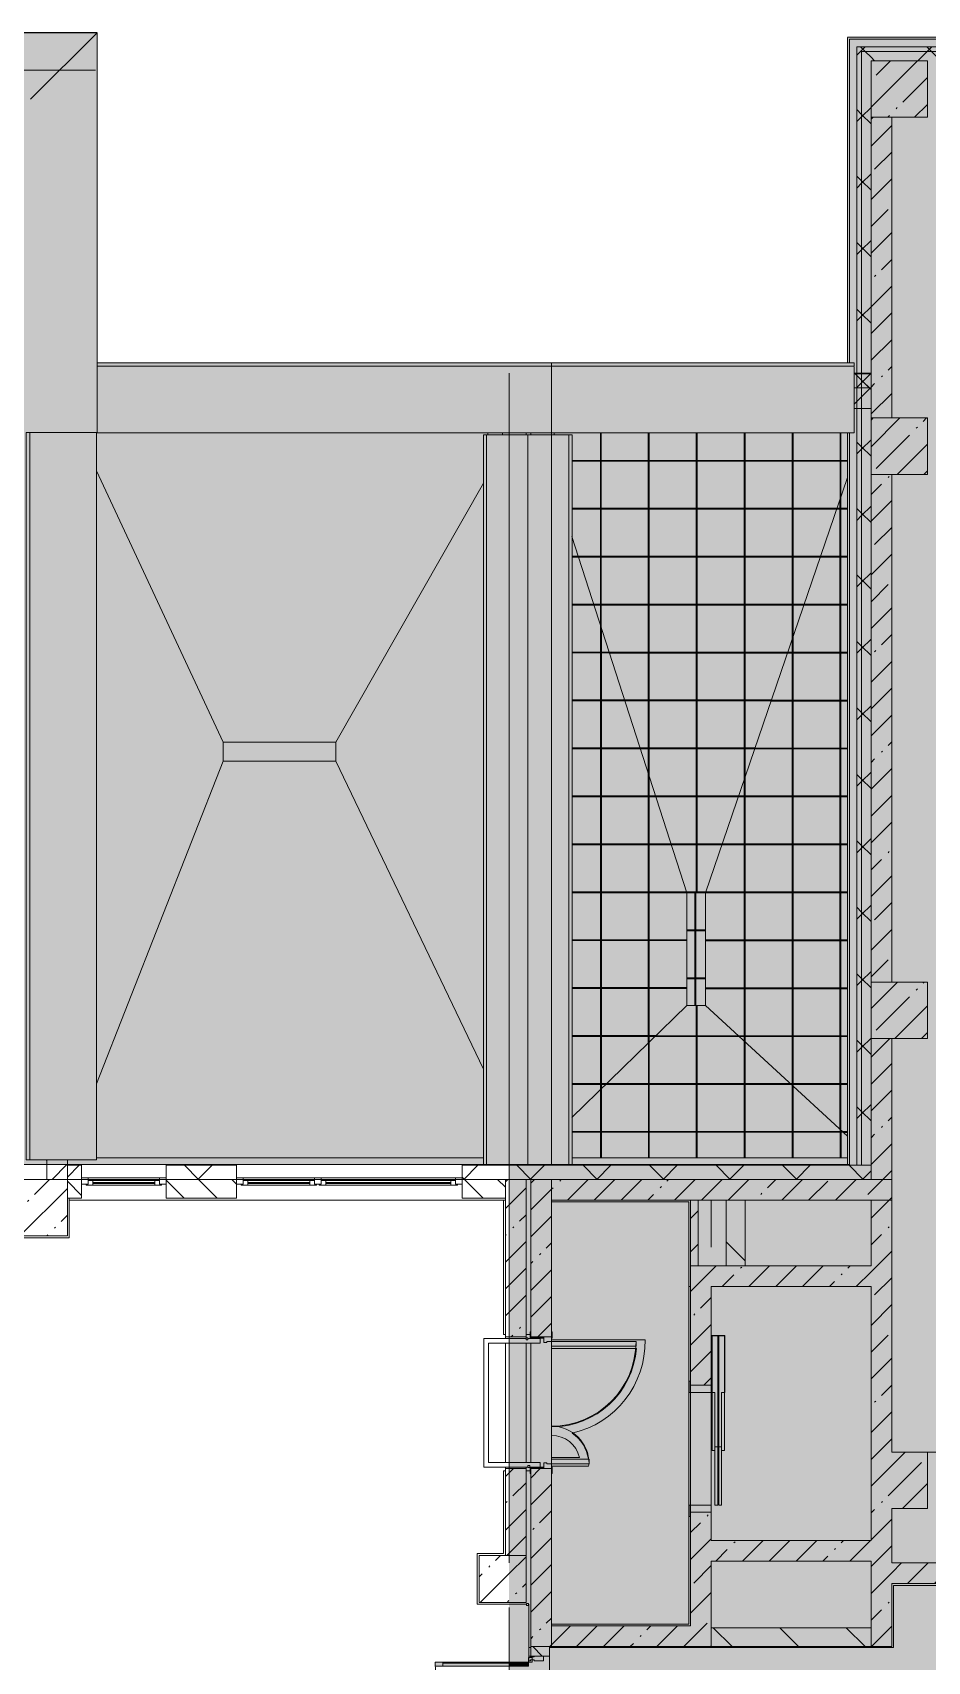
# Model space of a CAD drawing. Header units: millimetres. Extents: x 35355 to 234366, y -8553 to 29000.
# Drawn here: x 140596 to 150116, y 10073 to 27400 of the extents above; entities that cross this region are included whole.
import ezdxf

# ---------------------------------------------------------------- set-up
doc = ezdxf.new("R2010")
doc.units = ezdxf.units.MM
doc.linetypes.add('200_ШТРИХ__ш1_п0_6_', pattern=[800, 500, -300])
doc.linetypes.add('Осевая', pattern=[3175, 635, -476.25, 1587.5, -476.25])
for name, color, linetype, lineweight in [('A-DETL-1', 7, 'Continuous', 5), ('A-DETL-MBND-1', 7, '200_ШТРИХ__ш1_п0_6_', 9), ('A-GENM', 7, 'Continuous', 5), ('A-GLAZ-2', 7, 'Continuous', 5), ('A-ROOF-PATT', 7, 'Continuous', 5), ('A-WALL', 7, 'Continuous', 9), ('A-WALL-2', 7, 'Continuous', 5), ('I-WALL-3', 7, 'Continuous', 5), ('S-COLS-1', 7, 'Continuous', 5), ('Оси', 7, 'Continuous', 9), ('Оси-2', 7, 'Осевая', 9)]:
    doc.layers.add(name, color=color, linetype=linetype, lineweight=lineweight)
doc.layers.add('A-DETL-GENF-2', color=7, linetype='Continuous', lineweight=9, true_color=0xc0c0c0, transparency=0.4)
for name, color, linetype, lineweight, true_color in [('A-DETL-GENF-3', 7, 'Continuous', 5, 0xaaaaaa), ('A-DETL-GENF-4', 7, 'Continuous', 5, 0xb7b7b7), ('A-DETL-GENF-5', 7, 'Continuous', 5, 0xe2e2e2), ('A-DOOR-3', 7, 'Continuous', 5, 0xaaaaaa), ('A-DOOR-4', 7, 'Continuous', 5, 0xe2e2e2), ('A-DOOR-5', 7, 'Continuous', 5, 0xb7b7b7), ('A-DOOR-FRAM-4', 7, 'Continuous', 5, 0xe2e2e2), ('A-DOOR-FRAM-6', 7, 'Continuous', 5, 0xb7b7b7), ('A-FLOR-1', 7, 'Continuous', 5, 0xb7b7b7), ('A-FLOR-2', 7, 'Continuous', 5, 0xaaaaaa), ('A-GENM-1', 7, 'Continuous', 5, 0x737373), ('A-GENM-2', 7, 'Continuous', 5, 0xa1a1a1), ('A-GLAZ-CWMG-2', 7, 'Continuous', 5, 0x737373), ('A-ROOF-1', 7, 'Continuous', 5, 0x737373), ('A-WALL-3', 7, 'Continuous', 5, 0x737373), ('A-WALL-4', 7, 'Continuous', 9, 0x737373), ('I-WALL-2', 7, 'Continuous', 5, 0x737373), ('I-WALL-5', 7, 'Continuous', 5, 0xa1a1a1), ('S-COLS-2', 7, 'Continuous', 5, 0x737373)]:
    doc.layers.add(name, color=color, linetype=linetype, lineweight=lineweight, true_color=true_color)
pattern_1 = [(45, (107356.5, 0), (-353.5534, 353.5534), []), (135, (107356.5, 0), (-353.5534, -353.5534), [])]
pattern_2 = [(45, (107356.5, 0), (-285.123, 285.123), []), (45, (107641.6, 0), (-285.123, 285.123), [504.031, -100.806, 16.764, -84.042])]
pattern_3 = [(45, (-38240, -10950), (-285.123, 285.123), []), (45, (-37954.88, -10950), (-285.123, 285.123), [504.031, -100.806, 16.764, -84.042])]
pattern_4 = [(135, (107356.5, 0), (-353.5534, -353.5534), [])]

# ---------------------------------------------------------------- blocks, each defined once
blk = doc.blocks.new('парапет1 - парапет-18629556-3_6_2_птичка')
at = {"layer": 'A-GENM'}
blk.add_line((-2411, 27400), (33928, 27400), dxfattribs=at)
at = {"layer": 'A-GENM-1'}
for p, q in [((33926, 27398), (33219, 26691)), ((33928, 27398), (33928, 23147)), ((33928, 23147), (33920, 23147))]:
    blk.add_line(p, q, dxfattribs=at)
blk = doc.blocks.new('BSC_Колонна _Прямоугольная - 600х600-V73-3_6_2_птичка')
at = {"layer": 'S-COLS-1'}
h = blk.add_hatch(dxfattribs=at)
h.set_pattern_fill('FP_104', color=256, style=0, pattern_type=2)
h.set_pattern_definition([(45, (-42460, -26800), (-285.123, 285.123), []), (45, (-42174.88, -26800), (-285.123, 285.123), [504.031, -100.806, 16.764, -84.042])])
h.paths.add_polyline_path([(300, -300), (300, 300), (-300, 300), (-300, -300)])
at = {"layer": 'S-COLS-2'}
for p, q in [((300, 300), (-300, 300)), ((-300, 300), (-300, -300)), ((300, -300), (300, 300)), ((-300, -300), (300, -300))]:
    blk.add_line(p, q, dxfattribs=at)
blk = doc.blocks.new('BSC_Колонна _Прямоугольная - 600х600-V78-3_6_2_птичка')
at = {"layer": 'S-COLS-1'}
h = blk.add_hatch(dxfattribs=at)
h.set_pattern_fill('FP_110', color=256, style=0, pattern_type=2)
h.set_pattern_definition([(45, (-42460, -17000), (-285.123, 285.123), []), (45, (-42174.88, -17000), (-285.123, 285.123), [504.031, -100.806, 16.764, -84.042])])
h.paths.add_polyline_path([(300, -300), (300, 300), (-300, 300), (-300, -300)])
at = {"layer": 'S-COLS-2'}
for p, q in [((300, 300), (-300, 300)), ((-300, 300), (-300, -300)), ((300, -300), (300, 300)), ((-300, -300), (300, -300))]:
    blk.add_line(p, q, dxfattribs=at)
blk = doc.blocks.new('BSC_Колонна _Прямоугольная - 600х600-V79-3_6_2_птичка')
at = {"layer": 'S-COLS-1'}
h = blk.add_hatch(dxfattribs=at)
h.set_pattern_fill('FP_111', color=256, style=0, pattern_type=2)
h.set_pattern_definition([(45, (-42460, -23000), (-285.123, 285.123), []), (45, (-42174.88, -23000), (-285.123, 285.123), [504.031, -100.806, 16.764, -84.042])])
h.paths.add_polyline_path([(300, -300), (300, 300), (-300, 300), (-300, -300)])
at = {"layer": 'S-COLS-2'}
for p, q in [((300, 300), (-300, 300)), ((-300, 300), (-300, -300)), ((300, -300), (300, 300)), ((-300, -300), (300, -300))]:
    blk.add_line(p, q, dxfattribs=at)
blk = doc.blocks.new('BSC_Колонна _Прямоугольная - 600х600-V94-3_6_2_птичка')
at = {"layer": 'S-COLS-1'}
h = blk.add_hatch(dxfattribs=at)
h.set_pattern_fill('FP_119', color=256, style=0, pattern_type=2)
h.set_pattern_definition([(45, (-33310, -14900), (-285.123, 285.123), []), (45, (-33024.88, -14900), (-285.123, 285.123), [504.031, -100.806, 16.764, -84.042])])
h.paths.add_polyline_path([(-300, -300), (300, -300), (300, 300), (-300, 300), (-300, -207)])
for p, q in [((300, 300), (-300, 300)), ((-300, 300), (-300, -300)), ((300, -300), (300, 300)), ((-300, -300), (300, -300))]:
    blk.add_line(p, q, dxfattribs=at)
blk = doc.blocks.new('110_Дверь_СКБ_2Ст - Д-2 1450x2100h_Лестничная клетка EIS60-31576737-3_6_2_птичка')
at = {"layer": 'A-DOOR-4'}
for points in [[(-587.5, 505.2), (-587.5, 1010), (-637.5, 1010), (-637.5, 110), (-587.5, 110)], [(662.5, 510), (612.5, 510), (612.5, 110), (662.5, 110)], [(712.5, 30), (697.5, 30), (697.5, -110), (712.5, -110)]]:
    blk.add_hatch(color=256, dxfattribs=at).paths.add_polyline_path(points)
h = blk.add_hatch(color=256, dxfattribs=at)
h.paths.add_polyline_path([(712.5, 110), (662.5, 110), (662.5, 60), (652.5, 60), (652.5, 30), (712.5, 30)])
h.paths.add_polyline_path([(-627.5, 30), (-627.5, 60), (-637.5, 60), (-637.5, 110), (-687.5, 110), (-687.5, 30)])
at = {"layer": 'A-DOOR-FRAM-4'}
for points in [[(-672.5, 110), (-672.5, 118), (-742.5, 118), (-742.5, 110), (-698.4, 110)], [(-672.5, 30), (-687.5, 30), (-687.5, -110), (-672.5, -110)], [(767.5, 110), (767.5, 118), (697.5, 118), (697.5, 110)], [(-672.5, -110), (-742.5, -110), (-742.5, -118), (-672.5, -118)], [(767.5, -118), (767.5, -110), (697.5, -110), (697.5, -118)]]:
    blk.add_hatch(color=256, dxfattribs=at).paths.add_polyline_path(points)
at = {"layer": 'A-DOOR-5'}
for p, q in [((-637.5, 1010), (-637.5, 110)), ((-587.5, 1010), (-637.5, 1010)), ((-587.5, 110), (-587.5, 1010)), ((662.5, 510), (612.5, 510)), ((612.5, 510), (612.5, 110)), ((662.5, 110), (662.5, 510)), ((-637.5, 110), (-587.5, 110)), ((612.5, 110), (662.5, 110))]:
    blk.add_line(p, q, dxfattribs=at)
for centre, radius, start, end in [((-637.5, 110), 900, 0, 90), ((662.5, 110), 400, 90, 180)]:
    blk.add_arc(centre, radius, start, end, dxfattribs=at)
at = {"layer": 'A-DOOR-FRAM-6'}
for p, q in [((-672.5, 118), (-742.5, 118)), ((-742.5, 118), (-742.5, 110)), ((-742.5, 110), (-672.5, 110)), ((-637.5, 110), (-687.5, 110)), ((-687.5, 110), (-687.5, 30)), ((-687.5, 30), (-627.5, 30)), ((-672.5, 30), (-687.5, 30)), ((-687.5, 30), (-687.5, -110)), ((-672.5, 110), (-672.5, 118)), ((-672.5, -110), (-672.5, 30)), ((-637.5, 60), (-637.5, 110)), ((-627.5, 60), (-637.5, 60)), ((-627.5, 30), (-627.5, 60)), ((662.5, 60), (652.5, 60)), ((652.5, 60), (652.5, 30)), ((652.5, 30), (712.5, 30)), ((662.5, 110), (662.5, 60)), ((712.5, 110), (662.5, 110)), ((767.5, 118), (697.5, 118)), ((697.5, 118), (697.5, 110)), ((697.5, 110), (767.5, 110)), ((712.5, 30), (697.5, 30)), ((697.5, 30), (697.5, -110)), ((712.5, 30), (712.5, 110)), ((712.5, -110), (712.5, 30)), ((767.5, 110), (767.5, 118)), ((-672.5, -110), (-742.5, -110)), ((-742.5, -110), (-742.5, -118)), ((-742.5, -118), (-672.5, -118)), ((-687.5, -110), (-672.5, -110)), ((-672.5, -118), (-672.5, -110)), ((697.5, -110), (712.5, -110)), ((767.5, -110), (697.5, -110)), ((697.5, -110), (697.5, -118)), ((697.5, -118), (767.5, -118)), ((767.5, -118), (767.5, -110))]:
    blk.add_line(p, q, dxfattribs=at)
blk = doc.blocks.new('Gfhfgtnyfz rhsirf 1 - Gfhfgtnyfz rhsirf 3-21026214-3_6_2_птичка')
at = {"layer": 'A-GENM-1'}
for p, q in [((38057, 23120), (38057, 15358)), ((38057, 23120), (38058, 23120)), ((38058, 23120), (38090, 23120)), ((38090, 23120), (38330, 23120)), ((38090, 23120), (38090, 15358)), ((38780, 23120), (38966, 23120)), ((38966, 23120), (38998, 23120)), ((38966, 15358), (38966, 23120)), ((38998, 23120), (38999, 23120)), ((38999, 15358), (38999, 23120))]:
    blk.add_line(p, q, dxfattribs=at)
at = {"layer": 'A-GENM-2'}
for p, q in [((38330, 23120), (38528, 23120)), ((38528, 23120), (38780, 23120)), ((38528, 15358), (38528, 23120))]:
    blk.add_line(p, q, dxfattribs=at)
blk = doc.blocks.new('парапет6 - парапет-21094616-3_6_2_птичка')
at = {"layer": 'A-GENM-1'}
for p, q in [((33173, 23147), (33173, 15407)), ((33173, 23147), (33174, 23147)), ((33174, 23147), (33211, 23147)), ((33211, 23147), (33920, 23147)), ((33211, 23147), (33211, 15407)), ((33920, 15407), (33920, 23147)), ((33174, 15407), (33173, 15407)), ((33211, 15407), (33174, 15407)), ((33920, 15407), (33211, 15407))]:
    blk.add_line(p, q, dxfattribs=at)
blk = doc.blocks.new('120_Окно_СКБ_1Ст - 120_Окно_СКБ_1Ст 900х2500_h_-20664874-3_6_2_птичка')
at = {"layer": 'A-GLAZ-2'}
for p, q in [((-450, -127), (-450, -57)), ((-450, -57), (-380, -57)), ((450, -57), (-450, -57)), ((-380, -127), (-450, -127)), ((-450, -127), (-400, -127)), ((-380, -127), (-400, -127)), ((-400, -127), (-400, -137)), ((-400, -137), (400, -137)), ((400, -137), (-400, -137)), ((-380, -57), (-380, -127)), ((380, -87), (-380, -87)), ((-380, -87), (-380, -127)), ((-330, -137), (-330, -87)), ((-330, -107), (330, -107)), ((330, -117), (-330, -117)), ((330, -137), (330, -87)), ((380, -127), (380, -57)), ((380, -57), (450, -57)), ((380, -127), (380, -87)), ((450, -127), (380, -127)), ((400, -127), (380, -127)), ((400, -127), (450, -127)), ((400, -137), (400, -127)), ((450, -57), (450, -127))]:
    blk.add_line(p, q, dxfattribs=at)
blk = doc.blocks.new('120_Окно_СКБ_2Ст - 120_Окно_СКБ_2Ст 2400х2500 _мал створка слева_-22817474-3_6_2_птичка')
at = {"layer": 'A-GLAZ-2'}
for p, q in [((-1130, 127), (-1200, 127)), ((-1200, 127), (-1200, 57)), ((-1200, 127), (-1150, 127)), ((-1200, 57), (-1130, 57)), ((1200, 57), (-1200, 57)), ((-1150, 127), (-1150, 137)), ((-1150, 137), (320, 137)), ((320, 137), (-1150, 137)), ((-1130, 127), (-1150, 127)), ((-1130, 57), (-1130, 127)), ((-1130, 87), (-1130, 127)), ((300, 87), (-1130, 87)), ((-1080, 137), (-1080, 87)), ((250, 117), (-1080, 117)), ((-1080, 107), (250, 107)), ((250, 137), (250, 87)), ((370, 127), (300, 127)), ((300, 127), (300, 57)), ((300, 127), (300, 87)), ((320, 127), (300, 127)), ((300, 57), (370, 57)), ((320, 137), (320, 127)), ((320, 127), (350, 127)), ((350, 127), (350, 137)), ((350, 137), (1150, 137)), ((1150, 137), (350, 137)), ((370, 127), (350, 127)), ((370, 57), (370, 127)), ((370, 87), (370, 127)), ((1130, 87), (370, 87)), ((420, 137), (420, 87)), ((1080, 117), (420, 117)), ((420, 107), (1080, 107)), ((1080, 137), (1080, 87)), ((1200, 127), (1130, 127)), ((1130, 127), (1130, 57)), ((1130, 127), (1130, 87)), ((1150, 127), (1130, 127)), ((1130, 57), (1200, 57)), ((1150, 137), (1150, 127)), ((1150, 127), (1200, 127)), ((1200, 57), (1200, 127))]:
    blk.add_line(p, q, dxfattribs=at)
blk = doc.blocks.new('BSC_Колонна _Прямоугольная - 500х500-V179-3_6_2_птичка')
at = {"layer": 'S-COLS-1'}
h = blk.add_hatch(dxfattribs=at)
h.set_pattern_fill('FP_167', color=256, style=0, pattern_type=2)
h.set_pattern_definition(pattern_3)
h.paths.add_polyline_path([(-17, -250), (70, -250), (70, 250), (-250, 250), (-250, -250)])
h = blk.add_hatch(dxfattribs=at)
h.set_pattern_fill('FP_167', color=256, style=0, pattern_type=2)
h.set_pattern_definition(pattern_3)
h.paths.add_polyline_path([(250, -250), (250, 250), (70, 250), (70, -250)])
for p, q in [((70, 250), (-250, 250)), ((-250, 250), (-250, -250)), ((-250, -250), (70, -250))]:
    blk.add_line(p, q, dxfattribs=at)
at = {"layer": 'S-COLS-2'}
for p, q in [((250, 250), (70, 250)), ((250, -250), (250, 250)), ((70, -250), (250, -250))]:
    blk.add_line(p, q, dxfattribs=at)
blk = doc.blocks.new('парапет10 - парапет-22960140-3_6_2_птичка')
at = {"layer": 'A-GENM'}
blk.add_line((41910, 23888), (33928, 23888), dxfattribs=at)
at = {"layer": 'A-GENM-1'}
for p, q in [((33928, 23851), (38310, 23851)), ((38760, 23851), (41980, 23851)), ((41980, 23888), (41911, 23888)), ((41980, 23888), (41980, 23887)), ((41980, 23887), (41980, 23851)), ((41980, 23846), (41980, 23142)), ((38310, 23142), (33920, 23142)), ((41980, 23142), (38760, 23142))]:
    blk.add_line(p, q, dxfattribs=at)
at = {"layer": 'A-GENM-2'}
for p, q in [((38310, 23851), (38760, 23851)), ((38760, 23142), (38310, 23142))]:
    blk.add_line(p, q, dxfattribs=at)
blk = doc.blocks.new('DOR_Дверь лифта - 1350х2050h-V190-3_6_2_птичка')
at = {"layer": 'A-DOOR-5'}
for p, q in [((-600, 125), (-720, 125)), ((-720, 125), (-720, 110)), ((-720, 110), (-600, 110)), ((-675, 110), (-675, -110)), ((-600, 110), (-675, 110)), ((-600, 110), (-600, 125)), ((600, 110), (-600, 110)), ((-600, 110), (-600, -110)), ((720, 125), (600, 125)), ((600, 125), (600, 110)), ((600, -110), (600, 110)), ((675, 110), (600, 110)), ((600, 110), (720, 110)), ((675, -110), (675, 110)), ((720, 110), (720, 125)), ((-675, -110), (-600, -110)), ((-600, -110), (600, -110)), ((-600, -150), (-600, -180)), ((20, -150), (-600, -150)), ((-20, -120), (-20, -150)), ((600, -120), (-20, -120)), ((-20, -150), (600, -150)), ((20, -180), (20, -150)), ((600, -110), (675, -110)), ((600, -150), (600, -120)), ((-600, -180), (20, -180)), ((-600, -190), (-600, -220)), ((20, -190), (-600, -190)), ((-600, -220), (20, -220)), ((-20, -220), (-20, -250)), ((600, -220), (-20, -220)), ((-20, -250), (600, -250)), ((20, -220), (20, -190)), ((600, -250), (600, -220))]:
    blk.add_line(p, q, dxfattribs=at)
at = {"layer": 'A-DOOR-FRAM-6'}
for p, q in [((600, -117), (600, -120)), ((1203, -117), (600, -117)), ((600, -120), (1200, -120)), ((1200, -120), (1200, -180)), ((1203, -183), (1203, -117)), ((1200, -180), (20, -180)), ((20, -180), (20, -183)), ((20, -183), (1203, -183)), ((1203, -187), (20, -187)), ((20, -187), (20, -190)), ((20, -190), (1200, -190)), ((600, -250), (600, -253)), ((1200, -250), (600, -250)), ((600, -253), (1203, -253)), ((1200, -190), (1200, -250)), ((1203, -253), (1203, -187))]:
    blk.add_line(p, q, dxfattribs=at)
blk = doc.blocks.new('Дверь_Витражная_остекление_ - ДВН_ДАО_Главный вход_1800 в свету 5-32258809-3_6_2_птичка')
at = {"layer": 'A-DETL-GENF-5'}
for points in [[(-948, -56), (-948, -20), (-993, -20), (-993, -226), (-948, -226)], [(1043, -20), (998, -20), (998, -226), (1043, -226)], [(-948, -313), (-948, -226), (-993, -226), (-993, -1013), (-948, -1013)], [(1043, -313), (1043, -226), (998, -226), (998, -1013), (1043, -1013)]]:
    blk.add_hatch(color=256, dxfattribs=at).paths.add_polyline_path(points)
at = {"layer": 'A-DETL-GENF-3'}
for p, q in [((-993, -1013), (-993, -226)), ((-993, -226), (-993, -1013)), ((-983, -933), (-983, -226)), ((-948, -1013), (-948, -226)), ((-948, -1013), (-948, -226)), ((989, -933), (989, -226)), ((998, -1013), (998, -226)), ((998, -226), (998, -1013)), ((1033, -933), (1033, -226)), ((1043, -1013), (1043, -226)), ((1043, -1013), (1043, -226)), ((-993, -933), (-948, -933)), ((-993, -1013), (-948, -1013)), ((-993, -1013), (-948, -1013)), ((1043, -933), (998, -933)), ((1043, -1013), (998, -1013)), ((998, -1013), (1043, -1013))]:
    blk.add_line(p, q, dxfattribs=at)
at = {"layer": 'A-DETL-GENF-4'}
for p, q in [((-948, -20), (-993, -20)), ((-993, -226), (-993, -20)), ((-948, -20), (-993, -20)), ((-993, -20), (-993, -226)), ((-993, -100), (-948, -100)), ((-983, -226), (-983, -100)), ((-948, -226), (-948, -20)), ((-948, -226), (-948, -20)), ((989, -226), (989, -100)), ((998, -226), (998, -20)), ((998, -20), (998, -226)), ((1043, -100), (998, -100)), ((1033, -226), (1033, -100)), ((1043, -226), (1043, -20)), ((1043, -226), (1043, -20))]:
    blk.add_line(p, q, dxfattribs=at)
at = {"layer": 'A-DOOR-3'}
for p, q in [((-993, -1013), (-993, -226)), ((993, -1013), (993, -226))]:
    blk.add_line(p, q, dxfattribs=at)
for centre, start, end in [((993, -20), 208.9884, 212.16), ((993, -20), 218.4779, 270), ((-993, -20), 270, 285.599)]:
    blk.add_arc(centre, 993, start, end, dxfattribs=at)
at = {"layer": 'A-DOOR-5'}
for p, q in [((-1043, 20), (-993, 20)), ((-1043, -20), (-1043, 20)), ((-993, 20), (-993, -20)), ((993, 20), (1043, 20)), ((993, -20), (993, 20)), ((1043, 20), (1043, -20)), ((-993, -20), (-1043, -20)), ((-993, -226), (-993, -20)), ((993, -226), (993, -20)), ((1043, -20), (993, -20))]:
    blk.add_line(p, q, dxfattribs=at)
blk = doc.blocks.new('Прямоугольный импост - Импост структурный с накладкой - 160мм Темный-32469899-3_6_2_птичка')
at = {"layer": 'A-GLAZ-CWMG-2'}
for p, q in [((0, 17), (-50, 17)), ((-50, 17), (-50, 0)), ((-50, 0), (-40, 0)), ((-40, 0), (-40, -40)), ((-10, -40), (-10, 0)), ((-10, 0), (0, 0)), ((0, 0), (0, 17)), ((-40, -40), (-50, -40)), ((-50, -40), (-50, -140)), ((-50, -140), (0, -140)), ((0, -40), (-10, -40)), ((0, -140), (0, -40))]:
    blk.add_line(p, q, dxfattribs=at)

msp = doc.modelspace()

# ---------------------------------------------------------------- hatches: boundary and pattern name
at = {"layer": 'A-DETL-GENF-2'}
for points in [[(104947.4, 14774.9), (107088.5, 14774.9), (107088.5, 15358), (146116.5, 15358), (146116.5, 23888.3), (141284.6, 23888.3), (141284.6, 27398.1), (104947.4, 27398.1), (104947.4, 15271.3)], [(178205.9, -251.7), (183206.5, -251.7), (183206.5, 3288.3), (191926.5, 3288.3), (191926.5, 27348.3), (149266.5, 27348.3), (149266.5, 23888.3), (145666.6, 23888.3), (145666.6, -251.7), (177273.7, -251.7)]]:
    msp.add_hatch(color=256, dxfattribs=at).paths.add_polyline_path(points)
at = {"layer": 'A-ROOF-PATT'}
h = msp.add_hatch(dxfattribs=at)
h.set_pattern_fill('FP_176', color=256, style=0, pattern_type=2)
h.set_pattern_definition([(0, (107371.57, -96.4), (0, 509.904), []), (0, (107371.57, -106.4), (0, 509.904), []), (90, (107376.57, -101.4), (-510, 3e-14), []), (90, (107366.57, -101.4), (-510, 3e-14), [])])
h.paths.add_polyline_path([(147556.5, 18250), (147756.5, 18250), (149266.5, 22668.2), (149266.5, 23141.9), (146146.5, 23141.9), (146146.5, 23120.1), (146335.2, 23120.1), (146335.2, 22038.8), (147443.8, 18599.4)])
h = msp.add_hatch(dxfattribs=at)
h.set_pattern_fill('FP_173', color=256, style=0, pattern_type=2)
h.set_pattern_definition([(270, (107443.1, -106.3), (509.179, 3e-14), []), (270, (107433.1, -106.3), (509.179, 3e-14), []), (0, (107438.1, -111.3), (0, 510), []), (0, (107438.1, -101.3), (0, 510), [])])
h.paths.add_polyline_path([(149266.5, 15660.1), (149266.5, 22668.2), (147756.5, 18250), (147756.5, 17050), (149060.5, 15849.7)])
h = msp.add_hatch(dxfattribs=at)
h.set_pattern_fill('FP_174', color=256, style=0, pattern_type=2)
h.set_pattern_definition([(90, (107438.5, -1125), (-509.077, 3e-14), []), (90, (107448.5, -1125), (-509.077, 3e-14), []), (180, (107443.5, -1120), (-6e-14, -510), []), (180, (107443.5, -1130), (-6e-14, -510), [])])
h.paths.add_polyline_path([(146335.2, 15858.1), (147556.5, 17050), (147556.5, 18250), (146335.2, 22038.8), (146335.2, 17006.7)])
h = msp.add_hatch(dxfattribs=at)
h.set_pattern_fill('FP_177', color=256, style=0, pattern_type=2)
h.set_pattern_definition([(0, (107356.5, 5), (0, 510), []), (0, (107356.5, -5), (0, 510), []), (90, (107361.5, 0), (-510, 3e-14), []), (90, (107351.5, 0), (-510, 3e-14), [])])
h.paths.add_polyline_path([(147756.5, 17050), (147756.5, 18250), (147556.5, 18250), (147556.5, 17050)])
h = msp.add_hatch(dxfattribs=at)
h.set_pattern_fill('FP_175', color=256, style=0, pattern_type=2)
h.set_pattern_definition([(180, (107372.43, -79.3), (-6e-14, -509.031), []), (180, (107372.43, -69.3), (-6e-14, -509.031), []), (270, (107367.43, -74.3), (510, 3e-14), []), (270, (107377.43, -74.3), (510, 3e-14), [])])
h.paths.add_polyline_path([(149266.5, 15430), (149266.5, 15660.1), (147756.5, 17050), (147556.5, 17050), (146335.2, 15858.1), (146335.2, 15430), (148005.1, 15430)])
at = {"layer": 'A-WALL-2'}
h = msp.add_hatch(dxfattribs=at)
h.set_pattern_fill('FP_99', color=256, style=0, pattern_type=2)
h.set_pattern_definition(pattern_1)
h.paths.add_polyline_path([(149366.5, 15350), (149416.5, 15350), (149416.5, 27250), (149366.5, 27250), (149366.5, 15358)])
h = msp.add_hatch(dxfattribs=at)
h.set_pattern_fill('FP_99', color=256, style=0, pattern_type=2)
h.set_pattern_definition(pattern_1)
h.paths.add_polyline_path([(191872.7, 27200), (191926.5, 27200), (191926.5, 27250), (187706.5, 27250), (187706.5, 27200), (191722.6, 27200)])
h.paths.add_polyline_path([(183799, 27200), (184606.5, 27200), (184606.5, 27250), (183706.5, 27250), (183706.5, 27200)])
h.paths.add_polyline_path([(181002.4, 27200), (181606.5, 27200), (181606.5, 27250), (180266.5, 27250), (180266.5, 27200)])
h.paths.add_polyline_path([(177273.7, 27200), (178166.5, 27200), (178166.5, 27250), (176966.5, 27250), (176966.5, 27200)])
h.paths.add_polyline_path([(174011.1, 27200), (174466.5, 27200), (174466.5, 27250), (170216.5, 27250), (170216.5, 27200), (173545, 27200)])
h.paths.add_polyline_path([(162116.5, 27200), (162116.5, 27250), (160616.5, 27250), (160616.5, 27200), (161426.6, 27200)])
h.paths.add_polyline_path([(165216.5, 27200), (166316.5, 27200), (166316.5, 27250), (165216.5, 27250)])
h.paths.add_polyline_path([(168884.1, 27200), (169316.5, 27200), (169316.5, 27250), (167216.5, 27250), (167216.5, 27200), (167951.9, 27200)])
h.paths.add_polyline_path([(157697.9, 27200), (158116.5, 27200), (158116.5, 27250), (157016.8, 27250), (157016.8, 27200)])
h.paths.add_polyline_path([(151172.6, 27200), (151916.5, 27200), (151916.5, 27250), (149416.5, 27250), (149416.5, 27200), (150240.4, 27200)])
h.paths.add_polyline_path([(156116.8, 27200), (156116.8, 27250), (155016.5, 27250), (155016.5, 27200), (155833.5, 27200)])
h = msp.add_hatch(dxfattribs=at)
h.set_pattern_fill('FP_99', color=256, style=0, pattern_type=2)
h.set_pattern_definition(pattern_1)
h.paths.add_polyline_path([(149516.5, 15350), (149516.5, 27200), (149416.5, 27200), (149416.5, 15350)])
h = msp.add_hatch(dxfattribs=at)
h.set_pattern_fill('FP_99', color=256, style=0, pattern_type=2)
h.set_pattern_definition(pattern_1)
h.paths.add_polyline_path([(191836.5, 27100), (191926.5, 27100), (191926.5, 27200), (187706.5, 27200), (187706.5, 27100), (191722.6, 27100)])
h.paths.add_polyline_path([(181002.4, 27100), (181606.5, 27100), (181606.5, 27200), (180266.5, 27200), (180266.5, 27100)])
h.paths.add_polyline_path([(183706.5, 27100), (184606.5, 27100), (184606.5, 27200), (183706.5, 27200)])
h.paths.add_polyline_path([(176966.5, 27100), (178166.5, 27100), (178166.5, 27200), (176966.5, 27200)])
h.paths.add_polyline_path([(169316.5, 27100), (169316.5, 27200), (167216.5, 27200), (167216.5, 27100), (168884.1, 27100)])
h.paths.add_polyline_path([(173545, 27100), (174466.5, 27100), (174466.5, 27200), (170216.5, 27200), (170216.5, 27100), (171680.6, 27100)])
h.paths.add_polyline_path([(166087.5, 27100), (166316.5, 27100), (166316.5, 27200), (165216.5, 27200), (165216.5, 27100)])
h.paths.add_polyline_path([(162116.5, 27100), (162116.5, 27200), (160616.5, 27200), (160616.5, 27100), (161426.6, 27100)])
h.paths.add_polyline_path([(157697.9, 27100), (158116.5, 27100), (158116.5, 27200), (157016.8, 27200), (157016.8, 27100)])
h.paths.add_polyline_path([(155833.5, 27100), (156116.8, 27100), (156116.8, 27200), (155016.5, 27200), (155016.5, 27100)])
h.paths.add_polyline_path([(151172.6, 27100), (151916.5, 27100), (151916.5, 27200), (149516.5, 27200), (149516.5, 27100), (150240.4, 27100)])
h = msp.add_hatch(dxfattribs=at)
h.set_pattern_fill('FP_99', color=256, style=0, pattern_type=2)
h.set_pattern_definition(pattern_1)
h.paths.add_polyline_path([(149516.5, 23620), (149516.5, 23770), (149336.5, 23770), (149336.5, 23620)])
h = msp.add_hatch(dxfattribs=at)
h.set_pattern_fill('FP_99', color=256, style=0, pattern_type=2)
h.set_pattern_definition(pattern_1)
h.paths.add_polyline_path([(136257.6, 15200), (139466.5, 15200), (139466.5, 15350), (137373.5, 15349), (137373.5, 15288), (137366.5, 15285), (136593.5, 15288), (136593.5, 15350), (132966.7, 15349), (132966.7, 15288), (132959.7, 15285), (131786.7, 15288), (131786.7, 15350), (127146.5, 15349), (127146.5, 15288), (127139.5, 15285), (126366.5, 15288), (126366.5, 15350), (122139.5, 15349), (122139.5, 15288), (122132.5, 15285), (121959.5, 15288), (121959.3, 15350), (120216.5, 15350), (120216.5, 15200), (134393.3, 15200)])
h.paths.add_polyline_path([(145666.6, 15200), (145666.6, 15350), (145166.5, 15350), (145166.5, 15200), (145579.5, 15200)])
h.paths.add_polyline_path([(142016.5, 15200), (142766.5, 15200), (142766.5, 15350), (142016.5, 15350)])
h.paths.add_polyline_path([(140966.5, 15200), (141116.5, 15200), (141116.5, 15350), (140966.5, 15350), (140966.5, 15271.3)])
h.paths.add_polyline_path([(116516.5, 15200), (117116.5, 15200), (117116.5, 15350), (116516.5, 15350)])
h.paths.add_polyline_path([(113516.5, 15200), (114116.5, 15200), (114116.5, 15350), (107396.5, 15350), (107396.5, 15293), (107246.5, 15293), (107246.5, 15200), (112020.9, 15200)])
h.paths.add_polyline_path([(115616.5, 15200), (115616.5, 15350), (115016.5, 15350), (115016.5, 15200)])
h.paths.add_polyline_path([(140596.5, 15200), (140591.5, 15350), (140366.5, 15350), (140366.5, 15200)])
h = msp.add_hatch(dxfattribs=at)
h.set_pattern_fill('FP_99', color=256, style=0, pattern_type=2)
h.set_pattern_definition(pattern_1)
h.paths.add_polyline_path([(149266.5, 15200), (149516.5, 15200), (149516.5, 15350), (145666.6, 15350), (145666.6, 15200), (147970.8, 15200)])
h = msp.add_hatch(dxfattribs=at)
h.set_pattern_fill('FP_97', color=256, style=0, pattern_type=2)
h.set_pattern_definition([(135, (107356.5, 0), (-176.7767, -176.7767), [])])
h.paths.add_polyline_path([(141116.5, 15000), (141116.5, 15200), (140966.5, 15200), (140966.5, 15000)])
h.paths.add_polyline_path([(142766.5, 15000), (142766.5, 15200), (142016.5, 15200), (142016.5, 15000)])
h.paths.add_polyline_path([(145579.5, 15000), (145626.5, 15000), (145626.5, 15200), (145166.5, 15200), (145166.5, 15000)])
at = {"layer": 'I-WALL-3'}
h = msp.add_hatch(dxfattribs=at)
h.set_pattern_fill('FP_95', color=256, style=0, pattern_type=2)
h.set_pattern_definition(pattern_2)
h.paths.add_polyline_path([(149516.5, 15200), (149736.5, 15200), (149736.5, 16700), (149516.5, 16700), (149516.5, 15849.7)])
h.paths.add_polyline_path([(149516.5, 17300), (149736.5, 17300), (149736.5, 22700), (149516.5, 22700), (149516.5, 20477.4)])
h.paths.add_polyline_path([(149736.5, 23300), (149736.5, 26500), (149516.5, 26500), (149519.2, 23300)])
h = msp.add_hatch(dxfattribs=at)
h.set_pattern_fill('FP_95', color=256, style=0, pattern_type=2)
h.set_pattern_definition(pattern_2)
h.paths.add_polyline_path([(149336.5, 23400), (149516.5, 23400), (149516.5, 23620), (149336.5, 23620)])
h = msp.add_hatch(dxfattribs=at)
h.set_pattern_fill('FP_99', color=256, style=0, pattern_type=2)
h.set_pattern_definition(pattern_1)
h.paths.add_polyline_path([(140746.5, 15358), (140746.5, 15407.3), (140596.5, 15407.3), (140596.5, 15358)])
h = msp.add_hatch(dxfattribs=at)
h.set_pattern_fill('FP_99', color=256, style=0, pattern_type=2)
h.set_pattern_definition(pattern_1)
h.paths.add_polyline_path([(140596.5, 15200), (140746.5, 15200), (140746.5, 15358), (140596.5, 15358), (140596.5, 15271.3)])
h = msp.add_hatch(dxfattribs=at)
h.set_pattern_fill('FP_95', color=256, style=0, pattern_type=2)
h.set_pattern_definition(pattern_2)
h.paths.add_polyline_path([(140918.6, 15358), (140966.5, 15358), (140966.5, 15407.3), (140746.5, 15407.3), (140746.5, 15358)])
h = msp.add_hatch(dxfattribs=at)
h.set_pattern_fill('FP_95', color=256, style=0, pattern_type=2)
h.set_pattern_definition(pattern_2)
h.paths.add_polyline_path([(140918.6, 15200), (140966.5, 15200), (140966.5, 15358), (140746.5, 15358), (140746.5, 15200)])
h = msp.add_hatch(dxfattribs=at)
h.set_pattern_fill('FP_95', color=256, style=0, pattern_type=2)
h.set_pattern_definition(pattern_2)
h.paths.add_polyline_path([(145666.6, 11200), (145666.6, 12125), (145626.5, 12125), (145626.5, 11200)])
h.paths.add_polyline_path([(145626.5, 13525), (145666.6, 13525), (145666.6, 15200), (145626.5, 15200), (145626.5, 13535.9)])
h = msp.add_hatch(dxfattribs=at)
h.set_pattern_fill('FP_95', color=256, style=0, pattern_type=2)
h.set_pattern_definition(pattern_2)
h.paths.add_polyline_path([(145846.5, 11200), (145846.5, 12125), (145666.6, 12125), (145666.6, 11200)])
h.paths.add_polyline_path([(145846.5, 13525), (145846.5, 15200), (145666.6, 15200), (145666.6, 13525)])
h = msp.add_hatch(dxfattribs=at)
h.set_pattern_fill('FP_95', color=256, style=0, pattern_type=2)
h.set_pattern_definition(pattern_2)
h.paths.add_polyline_path([(146045.6, 10230), (146116.5, 10230), (146116.5, 12125), (145896.5, 12125), (145896.5, 10230)])
h.paths.add_polyline_path([(146066.5, 13525), (146116.5, 13525), (146116.5, 15200), (145896.5, 15200), (145896.5, 13525), (146036.5, 13525)])
h = msp.add_hatch(dxfattribs=at)
h.set_pattern_fill('FP_95', color=256, style=0, pattern_type=2)
h.set_pattern_definition(pattern_2)
h.paths.add_polyline_path([(147976.5, 14980), (149736.5, 14980), (149736.5, 15200), (146116.5, 15200), (146116.5, 14980), (147938, 14980)])
h = msp.add_hatch(dxfattribs=at)
h.set_pattern_fill('FP_100', color=256, style=0, pattern_type=2)
h.set_pattern_definition([(45, (107356.5, 0), (-176.7767, 176.7767), [])])
h.paths.add_polyline_path([(147676.5, 14280), (147676.5, 14980), (147596.5, 14980), (147596.5, 14280)])
h = msp.add_hatch(dxfattribs=at)
h.set_pattern_fill('FP_98', color=256, style=0, pattern_type=2)
h.set_pattern_definition(pattern_4)
h.paths.add_polyline_path([(148176.5, 14280), (148176.5, 14980), (147976.5, 14980), (147976.5, 14280)])
h = msp.add_hatch(dxfattribs=at)
h.set_pattern_fill('FP_95', color=256, style=0, pattern_type=2)
h.set_pattern_definition(pattern_2)
h.paths.add_polyline_path([(149736.5, 10230), (149736.5, 11700), (149516.5, 11700), (149516.5, 10230)])
h.paths.add_polyline_path([(149736.5, 12300), (149736.5, 14980), (149516.5, 14980), (149516.5, 12300)])
h = msp.add_hatch(dxfattribs=at)
h.set_pattern_fill('FP_95', color=256, style=0, pattern_type=2)
h.set_pattern_definition(pattern_2)
h.paths.add_polyline_path([(147816.5, 10230), (147816.5, 11660), (147596.5, 11660), (147596.5, 10230)])
h.paths.add_polyline_path([(147644.3, 13010), (147816.5, 13010), (147816.5, 14280), (147596.5, 14280), (147596.5, 13010)])
h = msp.add_hatch(dxfattribs=at)
h.set_pattern_fill('FP_95', color=256, style=0, pattern_type=2)
h.set_pattern_definition(pattern_2)
h.paths.add_polyline_path([(149516.5, 14060), (149516.5, 14280), (147816.5, 14280), (147816.5, 14060), (149308.2, 14060)])
h = msp.add_hatch(dxfattribs=at)
h.set_pattern_fill('FP_95', color=256, style=0, pattern_type=2)
h.set_pattern_definition(pattern_2)
h.paths.add_polyline_path([(149516.5, 11140), (149516.5, 11360), (147816.5, 11360), (147816.5, 11140), (149308.2, 11140)])
h = msp.add_hatch(dxfattribs=at)
h.set_pattern_fill('FP_95', color=256, style=0, pattern_type=2)
h.set_pattern_definition(pattern_2)
h.paths.add_polyline_path([(152116.5, 10900), (152116.5, 11120), (149736.5, 11120), (149736.5, 10900)])
h = msp.add_hatch(dxfattribs=at)
h.set_pattern_fill('FP_95', color=256, style=0, pattern_type=2)
h.set_pattern_definition(pattern_2)
h.paths.add_polyline_path([(147229.7, 10230), (147596.5, 10230), (147596.5, 10450), (146116.5, 10450), (146116.5, 10230), (146511.7, 10230)])
h = msp.add_hatch(dxfattribs=at)
h.set_pattern_fill('FP_98', color=256, style=0, pattern_type=2)
h.set_pattern_definition(pattern_4)
h.paths.add_polyline_path([(149516.5, 10230), (149516.5, 10430), (147816.5, 10430), (147816.5, 10230), (149308.2, 10230)])
h = msp.add_hatch(dxfattribs=at)
h.set_pattern_fill('FP_98', color=256, style=0, pattern_type=2)
h.set_pattern_definition(pattern_4)
h.paths.add_polyline_path([(145896.5, 7900), (146096.5, 7900), (146096.5, 8000), (145896.5, 8000)])
h.paths.add_polyline_path([(145896.5, 10130), (146096.5, 10130), (146096.5, 10230), (145896.5, 10230)])
at = {"layer": 'S-COLS-1'}
h = msp.add_hatch(dxfattribs=at)
h.set_pattern_fill('FP_95', color=256, style=0, pattern_type=2)
h.set_pattern_definition(pattern_2)
h.paths.add_polyline_path([(149736.5, 11700), (150116.5, 11700), (150116.5, 12300), (149516.5, 12300), (149516.5, 11700)])

# ---------------------------------------------------------------- linework, layer by layer
at = {"layer": 'A-DETL-1'}
for p, q in [((141284.6, 27398.1), (104947.4, 27398.1)), ((141284.6, 23888.3), (141284.6, 27398.1)), ((145666.6, 23888.3), (141284.6, 23888.3)), ((146116.5, 23888.3), (145666.6, 23888.3)), ((146116.5, 15358), (146116.5, 23888.3)), ((107088.5, 15358), (145666.6, 15358)), ((145666.6, 15358), (146116.5, 15358))]:
    msp.add_line(p, q, dxfattribs=at)
at = {"layer": 'A-DETL-MBND-1'}
msp.add_line((147816.5, 14980), (147816.5, 14280), dxfattribs=at)
at = {"layer": 'A-FLOR-1'}
for p, q in [((141276.1, 22736.6), (142623.5, 19850)), ((143823.5, 19850), (145393.9, 22605.7)), ((142623.5, 19850), (143823.5, 19850)), ((142623.5, 19650), (142623.5, 19850)), ((143823.5, 19650), (143823.5, 19850)), ((141276.1, 16218.6), (142623.5, 19650)), ((143823.5, 19650), (142623.5, 19650)), ((145394, 16374), (143823.5, 19650)), ((145394.6, 15430), (141276.1, 15430)), ((147576.5, 14960), (146116.5, 14960)), ((147576.5, 10470), (147576.5, 14960)), ((147596.5, 14060), (147576.5, 14060)), ((145888.5, 13550), (145846.5, 13550)), ((145447.9, 13458.5), (145997.9, 13458.5)), ((145997.9, 13508.5), (145866, 13508.5)), ((145997.9, 13458.5), (145997.9, 13508.5)), ((147112.7, 13491.9), (146117.9, 13491.9)), ((146117.9, 13491.9), (146117.9, 13475)), ((146117.9, 13425), (146117.9, 13401.9)), ((146117.9, 13401.9), (147020.2, 13401.9)), ((146117.9, 12567), (146117.9, 12477)), ((145997.9, 12188.5), (145447.9, 12188.5)), ((145997.9, 12140), (145997.9, 12188.5)), ((146415, 12240.8), (146117.9, 12240.8)), ((146117.9, 12240.8), (146117.9, 12225)), ((146117.9, 12175), (146117.9, 12150.8)), ((146117.9, 12150.8), (146512.3, 12150.8)), ((155516.5, 12300), (150116.5, 12300)), ((145846.5, 12100), (145888.5, 12100)), ((163154.3, 10880), (149756.5, 10880)), ((149756.5, 10880), (149756.5, 10220)), ((145876.5, 10129.4), (145876.5, 10680)), ((146116.5, 10470), (147576.5, 10470)), ((145896.5, 10220), (145876, 10220)), ((145876, 10220), (145876, 10129.7)), ((149756.5, 10220), (146096.5, 10220))]:
    msp.add_line(p, q, dxfattribs=at)
for centre, radius, start, end in [((146117.9, 13472), 905, 270, 355.56313), ((146117.9, 13472), 995, 282.67054, 1.1511), ((146117.9, 12172), 305, 13.0427, 90), ((146117.9, 12172), 395, 7.73102, 56.45952), ((146117.9, 12172), 395, 356.92799, 0.44718)]:
    msp.add_arc(centre, radius, start, end, dxfattribs=at)
at = {"layer": 'A-FLOR-2'}
for p, q in [((140986.5, 14980), (140986.5, 14580)), ((145606.5, 13550), (145606.5, 14980)), ((140986.5, 14580), (140346.5, 14580)), ((145626.5, 13550), (145606.5, 13550)), ((145846, 13508.5), (145397.9, 13508.5)), ((145397.9, 13508.5), (145397.9, 12138.5)), ((145447.9, 12188.5), (145447.9, 13458.5)), ((145397.9, 12138.5), (145866, 12138.5)), ((145606.5, 11220), (145606.5, 12100)), ((145606.5, 12100), (145626.5, 12100)), ((145326.5, 10680), (145326.5, 11220)), ((145326.5, 11220), (145606.5, 11220)), ((145851, 10680), (145326.5, 10680))]:
    msp.add_line(p, q, dxfattribs=at)
at = {"layer": 'A-ROOF-1'}
for p, q in [((149266.5, 22668.2), (147756.5, 18250)), ((147556.5, 18250), (146334.8, 22039.9)), ((147556.5, 17050), (147556.5, 18250)), ((147556.5, 18250), (147756.5, 18250)), ((147756.5, 18250), (147756.5, 17050)), ((146334.2, 15857.1), (147556.5, 17050)), ((147756.5, 17050), (147556.5, 17050)), ((147756.5, 17050), (149267, 15659.6)), ((149266.6, 15430), (146334.2, 15430))]:
    msp.add_line(p, q, dxfattribs=at)
at = {"layer": 'A-WALL'}
for p, q in [((140746.5, 15407.3), (140746.5, 15200)), ((140966.5, 15358), (140966.5, 15200)), ((141116.5, 15353), (140966.5, 15353)), ((141116.5, 15350), (140966.5, 15350)), ((142766.5, 15353), (142016.5, 15353)), ((142766.5, 15350), (142016.5, 15350)), ((141116.5, 15200), (140966.5, 15200)), ((142766.5, 15200), (142016.5, 15200)), ((145626.5, 15200), (145166.5, 15200))]:
    msp.add_line(p, q, dxfattribs=at)
at = {"layer": 'A-WALL-2'}
for p, q in [((149266.5, 27350), (157016.8, 27350)), ((141116.5, 15000), (141116.5, 15358)), ((142016.5, 15358), (142016.5, 15000)), ((142766.5, 15000), (142766.5, 15358)), ((145166.5, 15358), (145166.5, 15000)), ((142766.5, 15200), (140966.5, 15200)), ((145626.5, 15000), (145626.5, 15200)), ((140966.5, 15000), (141116.5, 15000)), ((142016.5, 15000), (142766.5, 15000)), ((145166.5, 15000), (145626.5, 15000))]:
    msp.add_line(p, q, dxfattribs=at)
at = {"layer": 'A-WALL-3'}
for p, q in [((149266.5, 27348.3), (149266.5, 23888.3)), ((149516.5, 23400), (149516.5, 26500)), ((149516.5, 23778), (149336.5, 23778)), ((149516.5, 23620), (149516.5, 23778)), ((149516.5, 23620), (149516.5, 23620)), ((149266.5, 23141.9), (149266.5, 15358)), ((149516.5, 15200), (149516.5, 16700)), ((149266.5, 15358), (140966.5, 15358)), ((145166.5, 15200), (149516.5, 15200)), ((145866, 13514), (145846, 13514)), ((145846, 13514), (145846, 13494)), ((145846, 13494), (145866, 13494)), ((145866, 13494), (145866, 13514)), ((145886, 12156), (145866, 12156)), ((145866, 12156), (145866, 12136)), ((145866, 12136), (145886, 12136)), ((145886, 12136), (145886, 12156)), ((145851, 10689), (145851, 10669)), ((145871, 10689), (145851, 10689)), ((145851, 10669), (145871, 10669)), ((145871, 10669), (145871, 10689))]:
    msp.add_line(p, q, dxfattribs=at)
at = {"layer": 'A-WALL-4'}
for p, q in [((149286.5, 27330), (149286.5, 23889.9)), ((151916.5, 27330), (149286.5, 27330)), ((149366.5, 27250), (149366.5, 15350)), ((151916.5, 27250), (149366.5, 27250)), ((149416.5, 27200), (149416.5, 15350)), ((151916.5, 27200), (149416.5, 27200)), ((149516.5, 23773), (149336.5, 23773)), ((149516.5, 23770), (149336.5, 23770)), ((149286.5, 23141.9), (149286.5, 15350)), ((149286.5, 15353), (145166.5, 15353)), ((149516.5, 15350), (145166.5, 15350)), ((149266.5, 15358), (149286.5, 15358)), ((147676.5, 14980), (147596.5, 14980)), ((148176.5, 14980), (147976.5, 14980)), ((147976.5, 14280), (148176.5, 14280)), ((146116.5, 10230), (146116.5, 10450)), ((147816.5, 10430), (147816.5, 10230)), ((149516.5, 10230), (149516.5, 10430)), ((146096.5, 10230), (145896.5, 10230))]:
    msp.add_line(p, q, dxfattribs=at)
at = {"layer": 'I-WALL-2'}
for p, q in [((149736.5, 23300), (149736.5, 26500)), ((149516.5, 23620), (149336.5, 23620)), ((149336.5, 23400), (149516.5, 23400)), ((149516.5, 23400), (149516.5, 23300)), ((145439.5, 23120.1), (145439.5, 23141.9)), ((145596.5, 23141.9), (145596.5, 23120.1)), ((146146.5, 23141.9), (146146.5, 23120.1)), ((149516.5, 22700), (149516.5, 17300)), ((149736.5, 17300), (149736.5, 22700)), ((149736.5, 15200), (149736.5, 16700)), ((140966.5, 15358), (140966.5, 15407.3)), ((145846.5, 13513.5), (145846.5, 15200)), ((145896.5, 15200), (145896.5, 13580)), ((149736.5, 15200), (146116.5, 15200)), ((146116.5, 13580), (146116.5, 15200)), ((149736.5, 14980), (149736.5, 15200)), ((146116.5, 14980), (147596.5, 14980)), ((147596.5, 14980), (147596.5, 13010)), ((147676.5, 14980), (147976.5, 14980)), ((147676.5, 14280), (147676.5, 14980)), ((147976.5, 14980), (147976.5, 14280)), ((148176.5, 14980), (149736.5, 14980)), ((148176.5, 14280), (148176.5, 14980)), ((149736.5, 14980), (149516.5, 14980)), ((149516.5, 14980), (149516.5, 14280)), ((149736.5, 12300), (149736.5, 14980)), ((147596.5, 14280), (147976.5, 14280)), ((149516.5, 14280), (148176.5, 14280)), ((147816.5, 13010), (147816.5, 14060)), ((147816.5, 14060), (149516.5, 14060)), ((149516.5, 14060), (149516.5, 12300)), ((145626.5, 13525), (145846.5, 13525)), ((145846.5, 13458.5), (145846.5, 12188.5)), ((145896.5, 12188.5), (145896.5, 13458.5)), ((146116.5, 13425), (146116.5, 12225)), ((147596.5, 13010), (147816.5, 13010)), ((145846.5, 11200), (145846.5, 12138.5)), ((145846.5, 12125), (145626.5, 12125)), ((145896.5, 12070), (145896.5, 10230)), ((146116.5, 10450), (146116.5, 12070)), ((147596.5, 11660), (147596.5, 10450)), ((147816.5, 11660), (147596.5, 11660)), ((147816.5, 11360), (147816.5, 11660)), ((149516.5, 11700), (149516.5, 11360)), ((149736.5, 11120), (149736.5, 11700)), ((149516.5, 11360), (147816.5, 11360)), ((147816.5, 10430), (147816.5, 11140)), ((147816.5, 11140), (149516.5, 11140)), ((149516.5, 11140), (149516.5, 10430)), ((152116.5, 11120), (149736.5, 11120)), ((149736.5, 10230), (149736.5, 10900)), ((149736.5, 10900), (163104.3, 10900)), ((147596.5, 10450), (146116.5, 10450)), ((149516.5, 10430), (147816.5, 10430)), ((145896.5, 10230), (145896.5, 10120)), ((146096.5, 10230), (147816.5, 10230)), ((146096.5, 10230), (146096.5, 7900)), ((147816.5, 10230), (149736.5, 10230)), ((145896.5, 10130), (146096.5, 10130))]:
    msp.add_line(p, q, dxfattribs=at)
at = {"layer": 'I-WALL-3'}
for p, q in [((142766.5, 15200), (145166.5, 15200)), ((140986.5, 15000), (140986.5, 14980)), ((145626.5, 14980), (140986.5, 14980)), ((145626.5, 15000), (145626.5, 13508.5)), ((145626.5, 12188.5), (145626.5, 13458.5)), ((145626.5, 12138.5), (145626.5, 11200))]:
    msp.add_line(p, q, dxfattribs=at)
at = {"layer": 'I-WALL-5'}
for p, q in [((145846.5, 23141.9), (145846.5, 23120.1)), ((145896.5, 23120.1), (145896.5, 23141.9))]:
    msp.add_line(p, q, dxfattribs=at)
at = {"layer": 'S-COLS-2'}
for p, q in [((149516.5, 12300), (149516.5, 11700)), ((150116.5, 12300), (149736.5, 12300)), ((150116.5, 11700), (150116.5, 12300)), ((149736.5, 11700), (150116.5, 11700))]:
    msp.add_line(p, q, dxfattribs=at)
at = {"layer": 'Оси'}
for p, q in [((128766.5, 27000), (141266.5, 27000)), ((145666.5, 11277.7), (145666.5, 23777.7))]:
    msp.add_line(p, q, dxfattribs=at)
at = {"layer": 'Оси-2'}
msp.add_line((145666.5, 7947.2), (145666.5, 11277.7), dxfattribs=at)

# ---------------------------------------------------------------- block references
at = {"layer": 'A-DOOR-5'}
for name, p, rotation in [('110_Дверь_СКБ_2Ст - Д-2 1450x2100h_Лестничная клетка EIS60-31576737-3_6_2_птичка', (146006.5, 12837.5), 269.9999999999999), ('DOR_Дверь лифта - 1350х2050h-V190-3_6_2_птичка', (147706.5, 12335), 90), ('Дверь_Витражная_остекление_ - ДВН_ДАО_Главный вход_1800 в свету 5-32258809-3_6_2_птичка', (145892.5, 9072.5), 269.9999999999999)]:
    msp.add_blockref(name, p, dxfattribs=dict(at, rotation=rotation))
at = {"layer": 'A-GENM'}
msp.add_blockref('парапет1 - парапет-18629556-3_6_2_птичка', (107356.5, 0), dxfattribs=at)
at = {"layer": 'A-GENM-1'}
for name, p in [('парапет10 - парапет-22960140-3_6_2_птичка', (107356.5, 0)), ('парапет6 - парапет-21094616-3_6_2_птичка', (107356.5, 0)), ('Gfhfgtnyfz rhsirf 1 - Gfhfgtnyfz rhsirf 3-21026214-3_6_2_птичка', (107336.5, 0))]:
    msp.add_blockref(name, p, dxfattribs=at)
at = {"layer": 'A-GLAZ-2'}
msp.add_blockref('120_Окно_СКБ_1Ст - 120_Окно_СКБ_1Ст 900х2500_h_-20664874-3_6_2_птичка', (141566.5, 15275), dxfattribs=at)
at = {"layer": 'A-GLAZ-2', "rotation": 180}
msp.add_blockref('120_Окно_СКБ_2Ст - 120_Окно_СКБ_2Ст 2400х2500 _мал створка слева_-22817474-3_6_2_птичка', (143966.5, 15275), dxfattribs=at)
at = {"layer": 'A-GLAZ-CWMG-2', "rotation": 89.99999999999993}
msp.add_blockref('Прямоугольный импост - Импост структурный с накладкой - 160мм Темный-32469899-3_6_2_птичка', (145892.5, 10130), dxfattribs=at)
at = {"layer": 'S-COLS-1'}
msp.add_blockref('BSC_Колонна _Прямоугольная - 600х600-V94-3_6_2_птичка', (140666.5, 14900), dxfattribs=at)
at = {"layer": 'S-COLS-2'}
for name, p in [('BSC_Колонна _Прямоугольная - 600х600-V73-3_6_2_птичка', (149816.5, 26800)), ('BSC_Колонна _Прямоугольная - 600х600-V79-3_6_2_птичка', (149816.5, 23000)), ('BSC_Колонна _Прямоугольная - 600х600-V78-3_6_2_птичка', (149816.5, 17000)), ('BSC_Колонна _Прямоугольная - 500х500-V179-3_6_2_птичка', (145596.5, 10950))]:
    msp.add_blockref(name, p, dxfattribs=at)

doc.saveas('drawing.dxf')
